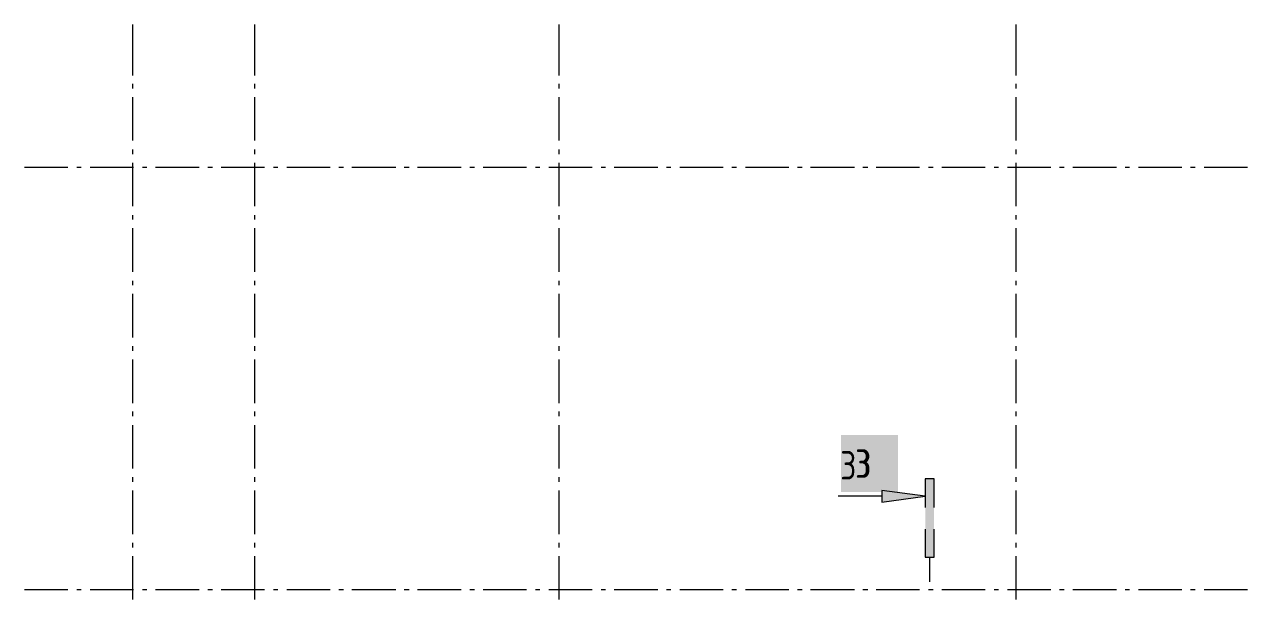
# Model space of a CAD drawing. Header units: millimetres. Extents: x -164500 to 426394, y -23753 to 102118.
# Drawn here: x -51580 to -37515, y 22614 to 29222 of the extents above; entities that cross this region are included whole.
import ezdxf

# ---------------------------------------------------------------- set-up
doc = ezdxf.new("R2010")
doc.units = ezdxf.units.MM
doc.layers.add('PDF _Геометрия', color=7, linetype='Continuous', true_color=0x1f1f1f)
doc.layers.add('PDF _Сплошная заливка', color=7, linetype='Continuous', true_color=0xffffff)
doc.layers.add('PDF _Текст', color=7, linetype='Continuous')
doc.styles.get("Standard").update_dxf_attribs({"font": 'ГОСТ тип А.ttf'})
doc.styles.add('СПДС', font='ГОСТ тип А.ttf', dxfattribs={"width": 0.9})
doc.linetypes.add('зигзаг', pattern='A,0.00254,-5.08,[131,ltypeshp.shx,S=5.08,R=0,X=-5.08,Y=0],-10.16,[131,ltypeshp.shx,S=5.08,R=180,X=5.08,Y=0],-5.08', length=20.32254)

msp = doc.modelspace()

# ---------------------------------------------------------------- hatches: boundary and pattern name
at = {"layer": 'PDF _Сплошная заливка', "linetype": 'зигзаг', "transparency": 33554559}
msp.add_hatch(color=7, dxfattribs=at).paths.add_polyline_path([(-41721.854, 23736.421), (-41687.963, 23740.657), (-41658.309, 23744.894), (-41624.418, 23749.13), (-41565.109, 23757.603), (-41531.219, 23761.839), (-41471.91, 23770.312), (-41438.019, 23774.548), (-41408.365, 23778.785), (-41374.474, 23783.021), (-41315.165, 23791.494), (-41281.274, 23795.73), (-41221.982, 23804.2), (-41221.982, 23804.205), (-41281.274, 23812.675), (-41315.165, 23816.912), (-41374.474, 23825.384), (-41408.365, 23829.621), (-41438.019, 23833.857), (-41471.91, 23838.093), (-41531.219, 23846.566), (-41565.109, 23850.802), (-41624.418, 23859.275), (-41658.309, 23863.511), (-41687.963, 23867.748), (-41721.854, 23867.748)])

# ---------------------------------------------------------------- linework, layer by layer
at = {"layer": 'PDF _Геометрия', "color": 7, "lineweight": 9}
for points in [[(-50334.34, 28637.87), (-50334.34, 29222.486)], [(-48932.11, 28637.87), (-48932.11, 29222.486)], [(-45432.891, 28637.87), (-45432.891, 29222.486)], [(-40175.589, 28637.87), (-40175.589, 29222.486)], [(-50334.34, 28485.362), (-50334.34, 28540.434)], [(-48932.11, 28485.362), (-48932.11, 28540.434)], [(-45432.891, 28485.362), (-45432.891, 28540.434)], [(-40175.589, 28485.362), (-40175.589, 28540.434)], [(-50334.34, 27888.038), (-50334.34, 28387.926)], [(-48932.11, 27888.038), (-48932.11, 28387.926)], [(-45432.891, 27888.038), (-45432.891, 28387.926)], [(-40175.589, 27888.038), (-40175.589, 28387.926)], [(-50334.34, 27731.293), (-50334.34, 27786.365)], [(-48932.11, 27731.293), (-48932.11, 27786.365)], [(-45432.891, 27731.293), (-45432.891, 27786.365)], [(-40175.589, 27731.293), (-40175.589, 27786.365)], [(-51579.825, 27583.021), (-51079.937, 27583.021)], [(-50978.264, 27583.021), (-50927.428, 27583.021)], [(-50825.756, 27583.021), (-50325.867, 27583.021)], [(-50334.34, 27133.968), (-50334.34, 27633.857)], [(-50224.195, 27583.021), (-50173.359, 27583.021)], [(-50071.687, 27583.021), (-49571.798, 27583.021)], [(-49470.126, 27583.021), (-49419.29, 27583.021)], [(-49317.618, 27583.021), (-48817.729, 27583.021)], [(-48932.11, 27133.968), (-48932.11, 27633.857)], [(-48716.057, 27583.021), (-48665.221, 27583.021)], [(-48563.549, 27583.021), (-48063.66, 27583.021)], [(-47966.224, 27583.021), (-47911.152, 27583.021)], [(-47813.716, 27583.021), (-47309.591, 27583.021)], [(-47212.155, 27583.021), (-47157.083, 27583.021)], [(-47059.647, 27583.021), (-46559.758, 27583.021)], [(-46458.086, 27583.021), (-46403.013, 27583.021)], [(-46305.578, 27583.021), (-45805.689, 27583.021)], [(-45704.017, 27583.021), (-45653.181, 27583.021)], [(-45551.508, 27583.021), (-45051.62, 27583.021)], [(-45432.891, 27133.968), (-45432.891, 27633.857)], [(-44949.948, 27583.021), (-44899.112, 27583.021)], [(-44797.439, 27583.021), (-44297.551, 27583.021)], [(-44195.879, 27583.021), (-44145.042, 27583.021)], [(-44043.37, 27583.021), (-43543.482, 27583.021)], [(-43446.046, 27583.021), (-43390.973, 27583.021)], [(-43289.301, 27583.021), (-42789.413, 27583.021)], [(-42691.977, 27583.021), (-42636.904, 27583.021)], [(-42539.468, 27583.021), (-42035.343, 27583.021)], [(-41937.908, 27583.021), (-41882.835, 27583.021)], [(-41785.399, 27583.021), (-41285.511, 27583.021)], [(-41183.838, 27583.021), (-41128.766, 27583.021)], [(-41031.33, 27583.021), (-40531.442, 27583.021)], [(-40429.769, 27583.021), (-40378.933, 27583.021)], [(-40277.261, 27583.021), (-39777.372, 27583.021)], [(-40175.589, 27133.968), (-40175.589, 27633.857)], [(-39675.7, 27583.021), (-39624.864, 27583.021)], [(-39523.192, 27583.021), (-39023.303, 27583.021)], [(-38921.631, 27583.021), (-38870.795, 27583.021)], [(-38769.123, 27583.021), (-38269.234, 27583.021)], [(-38171.798, 27583.021), (-38116.726, 27583.021)], [(-38015.054, 27583.021), (-37515.165, 27583.021)], [(-50334.34, 26981.46), (-50334.34, 27032.296)], [(-48932.11, 26981.46), (-48932.11, 27032.296)], [(-45432.891, 26981.46), (-45432.891, 27032.296)], [(-40175.589, 26981.46), (-40175.589, 27032.296)], [(-50334.34, 26379.899), (-50334.34, 26879.788)], [(-48932.11, 26379.899), (-48932.11, 26879.788)], [(-45432.891, 26379.899), (-45432.891, 26879.788)], [(-40175.589, 26379.899), (-40175.589, 26879.788)], [(-50334.34, 26227.391), (-50334.34, 26278.227)], [(-48932.11, 26227.391), (-48932.11, 26278.227)], [(-45432.891, 26227.391), (-45432.891, 26278.227)], [(-40175.589, 26227.391), (-40175.589, 26278.227)], [(-50334.34, 25625.83), (-50334.34, 26125.719)], [(-48932.11, 25625.83), (-48932.11, 26125.719)], [(-45432.891, 25625.83), (-45432.891, 26125.719)], [(-40175.589, 25625.83), (-40175.589, 26125.719)], [(-50334.34, 25473.322), (-50334.34, 25524.158)], [(-48932.11, 25473.322), (-48932.11, 25524.158)], [(-45432.891, 25473.322), (-45432.891, 25524.158)], [(-40175.589, 25473.322), (-40175.589, 25524.158)], [(-50334.34, 24871.761), (-50334.34, 25371.65)], [(-48932.11, 24871.761), (-48932.11, 25371.65)], [(-45432.891, 24871.761), (-45432.891, 25371.65)], [(-40175.589, 24871.761), (-40175.589, 25371.65)], [(-50334.34, 24719.253), (-50334.34, 24774.325)], [(-48932.11, 24719.253), (-48932.11, 24774.325)], [(-45432.891, 24719.253), (-45432.891, 24774.325)], [(-40175.589, 24719.253), (-40175.589, 24774.325)], [(-50334.34, 24117.692), (-50334.34, 24617.581)], [(-48932.11, 24117.692), (-48932.11, 24617.581)], [(-45432.891, 24117.692), (-45432.891, 24617.581)], [(-40175.589, 24117.692), (-40175.589, 24617.581)], [(-50334.34, 23965.184), (-50334.34, 24020.256)], [(-48932.11, 23965.184), (-48932.11, 24020.256)], [(-45432.891, 23965.184), (-45432.891, 24020.256)], [(-41120.293, 23672.876), (-41120.293, 23999.074), (-41221.966, 23999.074), (-41221.966, 23672.876)], [(-40175.589, 23965.184), (-40175.589, 24020.256)], [(-50334.34, 23363.623), (-50334.34, 23867.748)], [(-48932.11, 23363.623), (-48932.11, 23867.748)], [(-45432.891, 23363.623), (-45432.891, 23867.748)], [(-41721.854, 23799.966), (-42221.743, 23799.966)], [(-40175.589, 23363.623), (-40175.589, 23867.748)], [(-41221.966, 23422.932), (-41221.966, 23100.97), (-41120.293, 23100.97), (-41120.293, 23422.932)], [(-50334.34, 23211.115), (-50334.34, 23266.187)], [(-48932.11, 23211.115), (-48932.11, 23266.187)], [(-45432.891, 23211.115), (-45432.891, 23266.187)], [(-40175.589, 23211.115), (-40175.589, 23266.187)], [(-50334.34, 22613.79), (-50334.34, 23113.679)], [(-48932.11, 22613.79), (-48932.11, 23113.679)], [(-45432.891, 22613.79), (-45432.891, 23113.679)], [(-40175.589, 22613.79), (-40175.589, 23113.679)], [(-51579.825, 22728.171), (-51079.937, 22728.171)], [(-50978.264, 22728.171), (-50927.428, 22728.171)], [(-50825.756, 22728.171), (-50325.867, 22728.171)], [(-50224.195, 22728.171), (-50173.359, 22728.171)], [(-50071.687, 22728.171), (-49571.798, 22728.171)], [(-49470.126, 22728.171), (-49419.29, 22728.171)], [(-49317.618, 22728.171), (-48817.729, 22728.171)], [(-48716.057, 22728.171), (-48665.221, 22728.171)], [(-48563.549, 22728.171), (-48063.66, 22728.171)], [(-47966.224, 22728.171), (-47911.152, 22728.171)], [(-47813.716, 22728.171), (-47309.591, 22728.171)], [(-47212.155, 22728.171), (-47157.083, 22728.171)], [(-47059.647, 22728.171), (-46559.758, 22728.171)], [(-46458.086, 22728.171), (-46403.013, 22728.171)], [(-46305.578, 22728.171), (-45805.689, 22728.171)], [(-45704.017, 22728.171), (-45653.181, 22728.171)], [(-45551.508, 22728.171), (-45051.62, 22728.171)], [(-44949.948, 22728.171), (-44899.112, 22728.171)], [(-44797.439, 22728.171), (-44297.551, 22728.171)], [(-44195.879, 22728.171), (-44145.042, 22728.171)], [(-44043.37, 22728.171), (-43543.482, 22728.171)], [(-43446.046, 22728.171), (-43390.973, 22728.171)], [(-43289.301, 22728.171), (-42789.413, 22728.171)], [(-42691.977, 22728.171), (-42636.904, 22728.171)], [(-42539.468, 22728.171), (-42035.343, 22728.171)], [(-41937.908, 22728.171), (-41882.835, 22728.171)], [(-41785.399, 22728.171), (-41285.511, 22728.171)], [(-41183.838, 22728.171), (-41128.766, 22728.171)], [(-41031.33, 22728.171), (-40531.442, 22728.171)], [(-40429.769, 22728.171), (-40378.933, 22728.171)], [(-40277.261, 22728.171), (-39777.372, 22728.171)], [(-39675.7, 22728.171), (-39624.864, 22728.171)], [(-39523.192, 22728.171), (-39023.303, 22728.171)], [(-38921.631, 22728.171), (-38870.795, 22728.171)], [(-38769.123, 22728.171), (-38269.234, 22728.171)], [(-38171.798, 22728.171), (-38116.726, 22728.171)], [(-38015.054, 22728.171), (-37515.165, 22728.171)]]:
    msp.add_lwpolyline(points, dxfattribs=at)
msp.add_lwpolyline([(-41721.854, 23732.185), (-41221.966, 23799.966), (-41721.854, 23867.748)], close=True, dxfattribs=at)
at = {"layer": 'PDF _Геометрия', "color": 8, "lineweight": 9, "true_color": 0x808080}
msp.add_lwpolyline([(-41171.129, 23100.97), (-41171.129, 22817.135)], dxfattribs=at)
at = {"layer": 'PDF _Сплошная заливка', "color": 7, "linetype": 'зигзаг', "lineweight": 9, "transparency": 33554559}
msp.add_solid([(-41221.966, 23999.074), (-41221.966, 23100.97), (-41120.31, 23999.074), (-41120.31, 23100.97)], dxfattribs=at)

# ---------------------------------------------------------------- texts
at = {"linetype": 'зигзаг', "insert": (-42025.599, 24175.429), "char_height": 327.471, "attachment_point": 4, "style": 'СПДС', "bg_fill": 1, "box_fill_scale": 1.5, "bg_fill_color": 7, "bg_fill_true_color": 16777215, "bg_fill_transparency": 0}
msp.add_mtext('3', dxfattribs=at)
at = {"layer": 'PDF _Текст', "linetype": 'зигзаг', "char_height": 327.471, "attachment_point": 4}
for insert in [(-42025.599, 24175.429), (-42199.041, 24156.277)]:
    msp.add_mtext('3', dxfattribs=dict(at, insert=insert))

doc.saveas('drawing.dxf')
